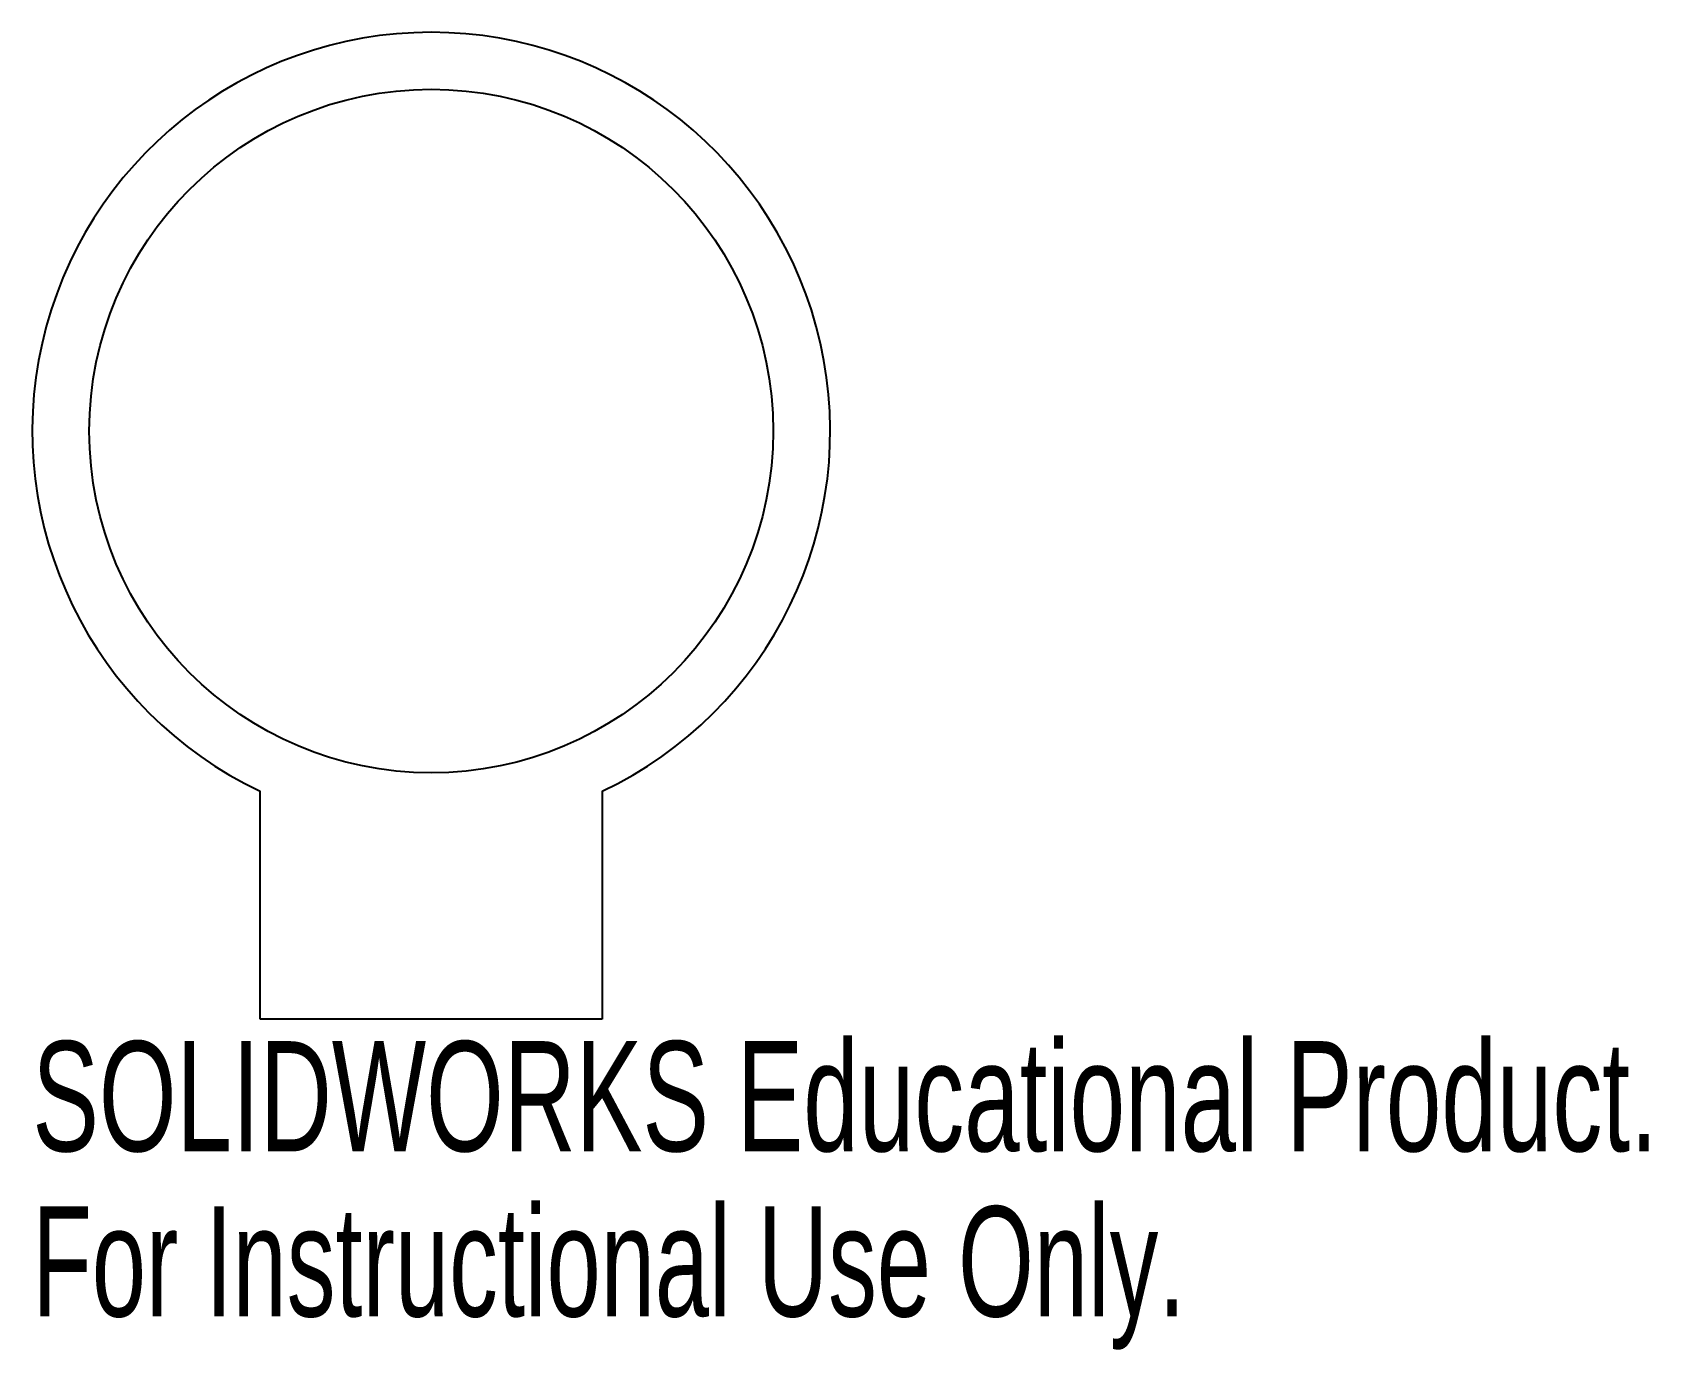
# Model space of a CAD drawing. Extents: x -17.5 to 53.4, y -40.3 to 17.5.
import ezdxf
from ezdxf.enums import TextEntityAlignment as Align

# ---------------------------------------------------------------- set-up
doc = ezdxf.new("R2010")
doc.units = 0
doc.layers.get('0').update_dxf_attribs({"linetype": 'CONTINUOUS'})

msp = doc.modelspace()

# ---------------------------------------------------------------- linework, layer by layer
at = {"color": 7, "linetype": 'CONTINUOUS'}
for p, q in [((-7.5, -25.811), (-7.5, -15.811)), ((7.5, -15.811), (7.5, -25.811)), ((7.5, -25.811), (-7.5, -25.811))]:
    msp.add_line(p, q, dxfattribs=at)
msp.add_circle((0, 0), 15, dxfattribs=at)
msp.add_arc((0, 0), 17.5, 295.37693, 244.62307, dxfattribs=at)

# ---------------------------------------------------------------- texts
for s, width, p in [('SOLIDWORKS Educational Product.', 0.677419, (-17.5, -33.062)), ('For Instructional Use Only.', 0.661111, (-17.5, -40.312))]:
    msp.add_text(s, height=4.83362, dxfattribs=dict(at, width=width)).set_placement(p, align=Align.BOTTOM_LEFT)

doc.saveas('drawing.dxf')
